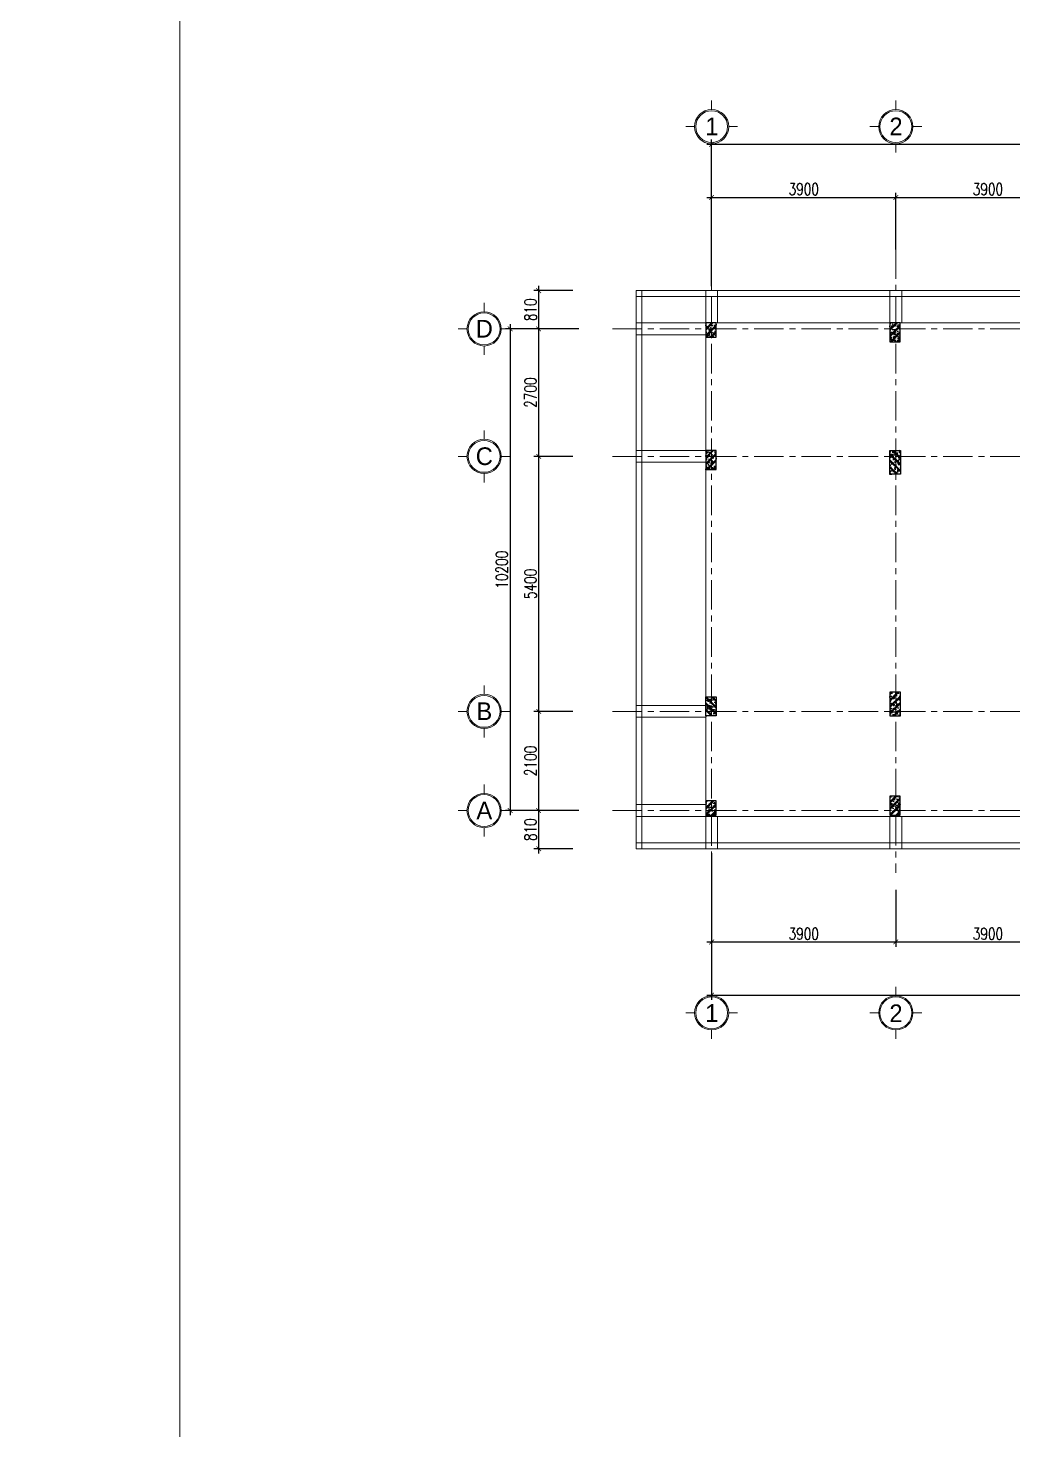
# Model space of a CAD drawing. Header units: millimetres. Extents: x 0 to 8478784, y 0 to 684185.
# Drawn here: x 4005327 to 4026182, y 266749 to 296436 of the extents above; entities that cross this region are included whole.
import ezdxf
from ezdxf.enums import TextEntityAlignment as Align

# ---------------------------------------------------------------- set-up
doc = ezdxf.new("R2010")
doc.units = ezdxf.units.MM
doc.header["$LTSCALE"] = 5000
doc.header["$MEASUREMENT"] = 0
doc.header["$PDMODE"] = 1
doc.header["$PDSIZE"] = -2
doc.linetypes.add('CENTER', pattern=[2, 1.25, -0.25, 0.25, -0.25])
for name, color, linetype, lineweight in [('00-XM.Dim', 8, 'Continuous', 15), ('00-XMT.Axes', 22, 'CENTER', 15), ('00-XMT.Text', 4, 'Continuous', 20), ('01-XMT.Columns', 2, 'Continuous', 25), ('02-XMT.Beams', 94, 'Continuous', 25), ('net thay', 7, 'Continuous', 15)]:
    doc.layers.add(name, color=color, linetype=linetype, lineweight=lineweight)
doc.styles.add('VnAvantH', font='VHAVAN.TTF')
doc.styles.add('vnsimli 0.7', font='vnsimli.shx', dxfattribs={"width": 0.75})
doc.dimstyles.new('XMT 1-1-100', dxfattribs={"dimscale": 100, "dimtxt": 2.5, "dimasz": 1, "dimexe": 1, "dimexo": 0, "dimgap": 0.5, "dimtad": 1, "dimdec": 0, "dimzin": 0, "dimdsep": 46, "dimtxsty": 'vnsimli 0.7', "dimblk": 'ARCHTICK', "dimcen": 1.5, "dimdle": 1, "dimclrd": 8, "dimclre": 8, "dimclrt": 116, "dimadec": 0, "dimazin": 0, "dimtfac": 1, "dimtdec": 0, "dimtofl": 0, "dimtmove": 0, "dimatfit": 3, "dimfxl": 0.18, "dimtolj": 1, "dimtzin": 0, "dimarcsym": 0})

# ---------------------------------------------------------------- blocks, each defined once
blk = doc.blocks.new('_ArchTick')
at = {"color": 0, "linetype": 'ByBlock', "const_width": 0.15}
blk.add_lwpolyline([(-0.5, -0.5), (0.5, 0.5)], dxfattribs=at)
blk = doc.blocks.new('*D22')
at = {"layer": '00-XM.Dim', "color": 8, "linetype": 'Continuous', "lineweight": -2, "transparency": 16777216}
for p, q in [((4019702, 293974), (4076572, 293974)), ((4019802, 290969), (4019802, 294074)), ((4076472, 292237), (4076472, 294074))]:
    blk.add_line(p, q, dxfattribs=at)
at = {"layer": 'Defpoints', "color": 0, "linetype": 'Continuous', "lineweight": 100, "transparency": 16777216}
for p in [(4076472, 293974), (4076472, 292237), (4019802, 290969)]:
    blk.add_point(p, dxfattribs=at)
at = {"layer": '00-XM.Dim', "color": 8, "linetype": 'Continuous', "lineweight": -2, "transparency": 16777216, "xscale": 100, "yscale": 100, "zscale": 100, "rotation": 180}
blk.add_blockref('_ArchTick', (4019802, 293974), dxfattribs=at)
at = {"layer": '00-XM.Dim', "color": 8, "linetype": 'Continuous', "lineweight": -2, "transparency": 16777216, "xscale": 100, "yscale": 100, "zscale": 100}
blk.add_blockref('_ArchTick', (4076472, 293974), dxfattribs=at)
at = {"layer": '00-XM.Dim', "color": 116, "linetype": 'Continuous', "lineweight": 15, "transparency": 16777216, "insert": (4050173, 294149), "char_height": 250, "attachment_point": 5, "style": 'vnsimli 0.7'}
blk.add_mtext('\\A1;56670', dxfattribs=at)
blk = doc.blocks.new('00-XMT-Axis symbol')
at = {"layer": '00-XMT.Axes', "linetype": 'Continuous'}
for p, q in [((0, 2.9), (0, 4.4)), ((-2.9, 0), (-4.4, 0)), ((2.9, 0), (4.4, 0)), ((0, -2.9), (0, -4.4))]:
    blk.add_line(p, q, dxfattribs=at)
blk.add_circle((0, 0), 2.9, dxfattribs=at)
at = {"layer": '00-XMT.Axes', "color": 7, "linetype": 'Continuous'}
blk.add_circle((0, 0), 2.7, dxfattribs=at)
at = {"layer": '00-XMT.Text', "color": 7, "style": 'VnAvantH'}
blk.add_attdef('00', text='', height=3, dxfattribs=at).set_placement((0.03, -1.47), align=Align.CENTER)
blk = doc.blocks.new('*D25')
at = {"layer": '00-XM.Dim', "color": 8, "linetype": 'Continuous', "lineweight": -2, "transparency": 16777216}
for p, q in [((4019702, 292849), (4023802, 292849)), ((4019802, 291748), (4019802, 292949)), ((4023702, 291748), (4023702, 292949))]:
    blk.add_line(p, q, dxfattribs=at)
at = {"layer": 'Defpoints', "color": 0, "linetype": 'Continuous', "lineweight": 100, "transparency": 16777216}
for p in [(4023702, 292849), (4019802, 291748), (4023702, 291748)]:
    blk.add_point(p, dxfattribs=at)
at = {"layer": '00-XM.Dim', "color": 8, "linetype": 'Continuous', "lineweight": -2, "transparency": 16777216, "xscale": 100, "yscale": 100, "zscale": 100, "rotation": 180}
blk.add_blockref('_ArchTick', (4019802, 292849), dxfattribs=at)
at = {"layer": '00-XM.Dim', "color": 8, "linetype": 'Continuous', "lineweight": -2, "transparency": 16777216, "xscale": 100, "yscale": 100, "zscale": 100}
blk.add_blockref('_ArchTick', (4023702, 292849), dxfattribs=at)
at = {"layer": '00-XM.Dim', "color": 116, "linetype": 'Continuous', "lineweight": 15, "transparency": 16777216, "insert": (4021752, 293024), "char_height": 250, "attachment_point": 5, "style": 'vnsimli 0.7'}
blk.add_mtext('\\A1;3900', dxfattribs=at)
blk = doc.blocks.new('*D26')
at = {"layer": '00-XM.Dim', "color": 8, "linetype": 'Continuous', "lineweight": -2, "transparency": 16777216}
for p, q in [((4023602, 292849), (4027702, 292849)), ((4023702, 291748), (4023702, 292949)), ((4027602, 291748), (4027602, 292949))]:
    blk.add_line(p, q, dxfattribs=at)
at = {"layer": 'Defpoints', "color": 0, "linetype": 'Continuous', "lineweight": 100, "transparency": 16777216}
for p in [(4027602, 292849), (4023702, 291748), (4027602, 291748)]:
    blk.add_point(p, dxfattribs=at)
at = {"layer": '00-XM.Dim', "color": 8, "linetype": 'Continuous', "lineweight": -2, "transparency": 16777216, "xscale": 100, "yscale": 100, "zscale": 100, "rotation": 180}
blk.add_blockref('_ArchTick', (4023702, 292849), dxfattribs=at)
at = {"layer": '00-XM.Dim', "color": 8, "linetype": 'Continuous', "lineweight": -2, "transparency": 16777216, "xscale": 100, "yscale": 100, "zscale": 100}
blk.add_blockref('_ArchTick', (4027602, 292849), dxfattribs=at)
at = {"layer": '00-XM.Dim', "color": 116, "linetype": 'Continuous', "lineweight": 15, "transparency": 16777216, "insert": (4025652, 293024), "char_height": 250, "attachment_point": 5, "style": 'vnsimli 0.7'}
blk.add_mtext('\\A1;3900', dxfattribs=at)
blk = doc.blocks.new('*D45')
at = {"layer": '00-XM.Dim', "color": 8, "linetype": 'Continuous', "lineweight": -2, "transparency": 16777216}
for p, q in [((4019802, 278962), (4019802, 275858)), ((4076472, 277695), (4076472, 275858)), ((4019702, 275958), (4076572, 275958))]:
    blk.add_line(p, q, dxfattribs=at)
at = {"layer": 'Defpoints', "color": 0, "linetype": 'Continuous', "lineweight": 100, "transparency": 16777216}
for p in [(4019802, 278962), (4076472, 277695), (4076472, 275958)]:
    blk.add_point(p, dxfattribs=at)
at = {"layer": '00-XM.Dim', "color": 8, "linetype": 'Continuous', "lineweight": -2, "transparency": 16777216, "xscale": 100, "yscale": 100, "zscale": 100, "rotation": 180}
blk.add_blockref('_ArchTick', (4019802, 275958), dxfattribs=at)
at = {"layer": '00-XM.Dim', "color": 8, "linetype": 'Continuous', "lineweight": -2, "transparency": 16777216, "xscale": 100, "yscale": 100, "zscale": 100}
blk.add_blockref('_ArchTick', (4076472, 275958), dxfattribs=at)
at = {"layer": '00-XM.Dim', "color": 116, "linetype": 'Continuous', "lineweight": 15, "transparency": 16777216, "insert": (4050173, 276133), "char_height": 250, "attachment_point": 5, "style": 'vnsimli 0.7'}
blk.add_mtext('\\A1;56670', dxfattribs=at)
blk = doc.blocks.new('*D46')
at = {"layer": '00-XM.Dim', "color": 8, "linetype": 'Continuous', "lineweight": -2, "transparency": 16777216}
for p, q in [((4019802, 278184), (4019802, 276983)), ((4023702, 278184), (4023702, 276983)), ((4019702, 277083), (4023802, 277083))]:
    blk.add_line(p, q, dxfattribs=at)
at = {"layer": 'Defpoints', "color": 0, "linetype": 'Continuous', "lineweight": 100, "transparency": 16777216}
for p in [(4019802, 278184), (4023702, 278184), (4023702, 277083)]:
    blk.add_point(p, dxfattribs=at)
at = {"layer": '00-XM.Dim', "color": 8, "linetype": 'Continuous', "lineweight": -2, "transparency": 16777216, "xscale": 100, "yscale": 100, "zscale": 100, "rotation": 180}
blk.add_blockref('_ArchTick', (4019802, 277083), dxfattribs=at)
at = {"layer": '00-XM.Dim', "color": 8, "linetype": 'Continuous', "lineweight": -2, "transparency": 16777216, "xscale": 100, "yscale": 100, "zscale": 100}
blk.add_blockref('_ArchTick', (4023702, 277083), dxfattribs=at)
at = {"layer": '00-XM.Dim', "color": 116, "linetype": 'Continuous', "lineweight": 15, "transparency": 16777216, "insert": (4021752, 277258), "char_height": 250, "attachment_point": 5, "style": 'vnsimli 0.7'}
blk.add_mtext('\\A1;3900', dxfattribs=at)
blk = doc.blocks.new('*D47')
at = {"layer": '00-XM.Dim', "color": 8, "linetype": 'Continuous', "lineweight": -2, "transparency": 16777216}
for p, q in [((4023702, 278184), (4023702, 276983)), ((4027602, 278184), (4027602, 276983)), ((4023602, 277083), (4027702, 277083))]:
    blk.add_line(p, q, dxfattribs=at)
at = {"layer": 'Defpoints', "color": 0, "linetype": 'Continuous', "lineweight": 100, "transparency": 16777216}
for p in [(4023702, 278184), (4027602, 278184), (4027602, 277083)]:
    blk.add_point(p, dxfattribs=at)
at = {"layer": '00-XM.Dim', "color": 8, "linetype": 'Continuous', "lineweight": -2, "transparency": 16777216, "xscale": 100, "yscale": 100, "zscale": 100, "rotation": 180}
blk.add_blockref('_ArchTick', (4023702, 277083), dxfattribs=at)
at = {"layer": '00-XM.Dim', "color": 8, "linetype": 'Continuous', "lineweight": -2, "transparency": 16777216, "xscale": 100, "yscale": 100, "zscale": 100}
blk.add_blockref('_ArchTick', (4027602, 277083), dxfattribs=at)
at = {"layer": '00-XM.Dim', "color": 116, "linetype": 'Continuous', "lineweight": 15, "transparency": 16777216, "insert": (4025652, 277258), "char_height": 250, "attachment_point": 5, "style": 'vnsimli 0.7'}
blk.add_mtext('\\A1;3900', dxfattribs=at)
blk = doc.blocks.new('*D56')
at = {"layer": '00-XM.Dim', "color": 8, "linetype": 'Continuous', "lineweight": -2, "transparency": 16777216}
for p, q in [((4016140, 278956), (4016140, 279966)), ((4016865, 279866), (4016040, 279866)), ((4016865, 279056), (4016040, 279056))]:
    blk.add_line(p, q, dxfattribs=at)
at = {"layer": 'Defpoints', "color": 0, "linetype": 'Continuous', "lineweight": 100, "transparency": 16777216}
for p in [(4016140, 279866), (4016865, 279866), (4016865, 279056)]:
    blk.add_point(p, dxfattribs=at)
at = {"layer": '00-XM.Dim', "color": 8, "linetype": 'Continuous', "lineweight": -2, "transparency": 16777216, "xscale": 100, "yscale": 100, "zscale": 100}
for p, rotation in [((4016140, 279866), 90), ((4016140, 279056), 270)]:
    blk.add_blockref('_ArchTick', p, dxfattribs=dict(at, rotation=rotation))
at = {"layer": '00-XM.Dim', "color": 116, "linetype": 'Continuous', "lineweight": 15, "transparency": 16777216, "insert": (4015965, 279461), "char_height": 250, "attachment_point": 5, "rotation": 90, "style": 'vnsimli 0.7'}
blk.add_mtext('\\A1;810', dxfattribs=at)
blk = doc.blocks.new('*D57')
at = {"layer": '00-XM.Dim', "color": 8, "linetype": 'Continuous', "lineweight": -2, "transparency": 16777216}
for p, q in [((4016140, 279766), (4016140, 282066)), ((4016865, 281966), (4016040, 281966)), ((4016865, 279866), (4016040, 279866))]:
    blk.add_line(p, q, dxfattribs=at)
at = {"layer": 'Defpoints', "color": 0, "linetype": 'Continuous', "lineweight": 100, "transparency": 16777216}
for p in [(4016140, 281966), (4016865, 281966), (4016865, 279866)]:
    blk.add_point(p, dxfattribs=at)
at = {"layer": '00-XM.Dim', "color": 8, "linetype": 'Continuous', "lineweight": -2, "transparency": 16777216, "xscale": 100, "yscale": 100, "zscale": 100}
for p, rotation in [((4016140, 281966), 90), ((4016140, 279866), 270)]:
    blk.add_blockref('_ArchTick', p, dxfattribs=dict(at, rotation=rotation))
at = {"layer": '00-XM.Dim', "color": 116, "linetype": 'Continuous', "lineweight": 15, "transparency": 16777216, "insert": (4015965, 280916), "char_height": 250, "attachment_point": 5, "rotation": 90, "style": 'vnsimli 0.7'}
blk.add_mtext('\\A1;2100', dxfattribs=at)
blk = doc.blocks.new('*D58')
at = {"layer": '00-XM.Dim', "color": 8, "linetype": 'Continuous', "lineweight": -2, "transparency": 16777216}
for p, q in [((4016140, 281866), (4016140, 287466)), ((4016865, 287366), (4016040, 287366)), ((4016865, 281966), (4016040, 281966))]:
    blk.add_line(p, q, dxfattribs=at)
at = {"layer": 'Defpoints', "color": 0, "linetype": 'Continuous', "lineweight": 100, "transparency": 16777216}
for p in [(4016140, 287366), (4016865, 287366), (4016865, 281966)]:
    blk.add_point(p, dxfattribs=at)
at = {"layer": '00-XM.Dim', "color": 8, "linetype": 'Continuous', "lineweight": -2, "transparency": 16777216, "xscale": 100, "yscale": 100, "zscale": 100}
for p, rotation in [((4016140, 287366), 90), ((4016140, 281966), 270)]:
    blk.add_blockref('_ArchTick', p, dxfattribs=dict(at, rotation=rotation))
at = {"layer": '00-XM.Dim', "color": 116, "linetype": 'Continuous', "lineweight": 15, "transparency": 16777216, "insert": (4015965, 284666), "char_height": 250, "attachment_point": 5, "rotation": 90, "style": 'vnsimli 0.7'}
blk.add_mtext('\\A1;5400', dxfattribs=at)
blk = doc.blocks.new('*D59')
at = {"layer": '00-XM.Dim', "color": 8, "linetype": 'Continuous', "lineweight": -2, "transparency": 16777216}
for p, q in [((4016865, 290066), (4016040, 290066)), ((4016140, 287266), (4016140, 290166)), ((4016865, 287366), (4016040, 287366))]:
    blk.add_line(p, q, dxfattribs=at)
at = {"layer": 'Defpoints', "color": 0, "linetype": 'Continuous', "lineweight": 100, "transparency": 16777216}
for p in [(4016140, 290066), (4016865, 290066), (4016865, 287366)]:
    blk.add_point(p, dxfattribs=at)
at = {"layer": '00-XM.Dim', "color": 8, "linetype": 'Continuous', "lineweight": -2, "transparency": 16777216, "xscale": 100, "yscale": 100, "zscale": 100}
for p, rotation in [((4016140, 290066), 90), ((4016140, 287366), 270)]:
    blk.add_blockref('_ArchTick', p, dxfattribs=dict(at, rotation=rotation))
at = {"layer": '00-XM.Dim', "color": 116, "linetype": 'Continuous', "lineweight": 15, "transparency": 16777216, "insert": (4015965, 288716), "char_height": 250, "attachment_point": 5, "rotation": 90, "style": 'vnsimli 0.7'}
blk.add_mtext('\\A1;2700', dxfattribs=at)
blk = doc.blocks.new('*D60')
at = {"layer": '00-XM.Dim', "color": 8, "linetype": 'Continuous', "lineweight": -2, "transparency": 16777216}
for p, q in [((4016140, 289966), (4016140, 290976)), ((4016865, 290876), (4016040, 290876)), ((4016865, 290066), (4016040, 290066))]:
    blk.add_line(p, q, dxfattribs=at)
at = {"layer": 'Defpoints', "color": 0, "linetype": 'Continuous', "lineweight": 100, "transparency": 16777216}
for p in [(4016140, 290876), (4016865, 290876), (4016865, 290066)]:
    blk.add_point(p, dxfattribs=at)
at = {"layer": '00-XM.Dim', "color": 8, "linetype": 'Continuous', "lineweight": -2, "transparency": 16777216, "xscale": 100, "yscale": 100, "zscale": 100}
for p, rotation in [((4016140, 290876), 90), ((4016140, 290066), 270)]:
    blk.add_blockref('_ArchTick', p, dxfattribs=dict(at, rotation=rotation))
at = {"layer": '00-XM.Dim', "color": 116, "linetype": 'Continuous', "lineweight": 15, "transparency": 16777216, "insert": (4015965, 290471), "char_height": 250, "attachment_point": 5, "rotation": 90, "style": 'vnsimli 0.7'}
blk.add_mtext('\\A1;810', dxfattribs=at)
blk = doc.blocks.new('*D61')
at = {"layer": '00-XM.Dim', "color": 8, "linetype": 'Continuous', "lineweight": -2, "transparency": 16777216}
for p, q in [((4016990, 290066), (4015434, 290066)), ((4015534, 290166), (4015534, 279766)), ((4016990, 279866), (4015434, 279866))]:
    blk.add_line(p, q, dxfattribs=at)
at = {"layer": 'Defpoints', "color": 0, "linetype": 'Continuous', "lineweight": 100, "transparency": 16777216}
for p in [(4016990, 290066), (4015534, 279866), (4016990, 279866)]:
    blk.add_point(p, dxfattribs=at)
at = {"layer": '00-XM.Dim', "color": 8, "linetype": 'Continuous', "lineweight": -2, "transparency": 16777216, "xscale": 100, "yscale": 100, "zscale": 100}
for p, rotation in [((4015534, 290066), 90), ((4015534, 279866), 270)]:
    blk.add_blockref('_ArchTick', p, dxfattribs=dict(at, rotation=rotation))
at = {"layer": '00-XM.Dim', "color": 116, "linetype": 'Continuous', "lineweight": 15, "transparency": 16777216, "insert": (4015359, 284966), "char_height": 250, "attachment_point": 5, "rotation": 90, "style": 'vnsimli 0.7'}
blk.add_mtext('\\A1;10200', dxfattribs=at)
blk = doc.blocks.new('COT22X30')
h = blk.add_hatch()
h.set_pattern_fill('BT-01', color=251, scale=22.5, style=0)
h.set_pattern_definition([(50, (-2545605.46, 3214814.54), (161.383541, -14.1192304), [16.875, -185.625]), (355, (-2545605.46, 3214814.54), (-31.21905, 169.24323), [13.5, -148.5]), (100.4514, (-2545592.01, 3214813.37), (130.164611, 155.123897), [14.3415427, -157.756975]), (46.1842, (-2545605.46, 3214859.54), (240.129236, -37.241778), [25.3125, -278.4375]), (96.6356, (-2545585.45, 3214856.44), (210.299109, 219.176521), [21.512315, -236.635425]), (351.1842, (-2545605.46, 3214859.54), (210.298938, 219.176685), [20.25, -222.75]), (21, (-2545582.96, 3214848.29), (134.3040867, -90.5892504), [16.875, -185.625]), (326, (-2545582.96, 3214848.3), (54.7459497, 163.15876), [13.5, -148.5]), (71.4514, (-2545571.77, 3214840.74), (189.0500914, 72.5693618), [14.3415428, -157.756975]), (37.5, (-2545605.46, 3214814.54), (2.73596745, 74.9011171), [0, -146.7, 0, -150.75, 0, -149.0625]), (7.5, (-2545605.46, 3214814.54), (59.1906459, 88.7426352), [0, -85.95, 0, -143.325, 0, -56.8125]), (327.5, (-2545655.636, 3214814.54), (120.11004814, -5.07484614), [0, -56.25, 0, -175.5, 0, -232.875]), (317.5, (-2545678.14, 3214814.54), (131.2168881, 22.523621), [0, -73.125, 0, -116.55, 0, -165.375]), (45, (-2545605.46, 3214814.54), (-67.617086, 67.617086), []), (45, (-2545605.46, 3214842.105), (-67.617086, 67.617086), [])])
h.paths.add_polyline_path([(2259048, 259422), (2259268, 259422), (2259268, 259722), (2259048, 259722)])
at = {"color": 2}
blk.add_lwpolyline([(2259048, 259422), (2259268, 259422), (2259268, 259722), (2259048, 259722)], close=True, dxfattribs=at)
blk = doc.blocks.new('COT22X40')
h = blk.add_hatch()
h.set_pattern_fill('BT-01', color=251, scale=22.5, style=0)
h.set_pattern_definition([(50, (-2545958.41, 3214745.28), (161.383541, -14.1192304), [16.875, -185.625]), (355, (-2545958.41, 3214745.28), (-31.21905, 169.24323), [13.5, -148.5]), (100.4514, (-2545944.97, 3214744.1), (130.164611, 155.123897), [14.3415427, -157.756975]), (46.1842, (-2545958.41, 3214790.28), (240.129236, -37.241778), [25.3125, -278.4375]), (96.6356, (-2545938.4, 3214787.18), (210.299109, 219.176521), [21.512315, -236.635425]), (351.1842, (-2545958.41, 3214790.28), (210.298938, 219.176685), [20.25, -222.75]), (21, (-2545935.91, 3214779.03), (134.3040867, -90.5892504), [16.875, -185.625]), (326, (-2545935.91, 3214779.03), (54.7459497, 163.15876), [13.5, -148.5]), (71.4514, (-2545924.72, 3214771.48), (189.0500914, 72.5693618), [14.3415428, -157.756975]), (37.5, (-2545958.415, 3214745.28), (2.73596745, 74.9011171), [0, -146.7, 0, -150.75, 0, -149.0625]), (7.5, (-2545958.415, 3214745.28), (59.1906459, 88.7426352), [0, -85.95, 0, -143.325, 0, -56.8125]), (327.5, (-2546008.59, 3214745.28), (120.11004814, -5.07484614), [0, -56.25, 0, -175.5, 0, -232.875]), (317.5, (-2546031.09, 3214745.28), (131.2168881, 22.523621), [0, -73.125, 0, -116.55, 0, -165.375]), (45, (-2545958.415, 3214745.28), (-67.617086, 67.617086), []), (45, (-2545958.415, 3214772.84), (-67.617086, 67.617086), [])])
h.paths.add_polyline_path([(2258695, 259253), (2258915, 259253), (2258915, 259653), (2258695, 259653)])
at = {"color": 2}
blk.add_lwpolyline([(2258695, 259253), (2258915, 259253), (2258915, 259653), (2258695, 259653)], close=True, dxfattribs=at)
blk = doc.blocks.new('COT22X50')
h = blk.add_hatch()
h.set_pattern_fill('BT-01', color=251, scale=22.5, style=0)
h.set_pattern_definition([(50, (-2549832.71, 3216003.9), (161.383541, -14.1192304), [16.875, -185.625]), (355, (-2549832.71, 3216003.9), (-31.21905, 169.24323), [13.5, -148.5]), (100.4514, (-2549819.27, 3216002.72), (130.164611, 155.123897), [14.3415427, -157.756975]), (46.1842, (-2549832.71, 3216048.9), (240.129236, -37.241778), [25.3125, -278.4375]), (96.6356, (-2549812.7, 3216045.8), (210.299109, 219.176521), [21.512315, -236.635425]), (351.1842, (-2549832.71, 3216048.9), (210.298938, 219.176685), [20.25, -222.75]), (21, (-2549810.21, 3216037.64), (134.3040867, -90.5892504), [16.875, -185.625]), (326, (-2549810.21, 3216037.64), (54.7459497, 163.15876), [13.5, -148.5]), (71.4514, (-2549799.02, 3216030.1), (189.0500914, 72.5693618), [14.3415428, -157.756975]), (37.5, (-2549832.714, 3216003.894), (2.73596745, 74.9011171), [0, -146.7, 0, -150.75, 0, -149.0625]), (7.5, (-2549832.714, 3216003.894), (59.1906459, 88.7426352), [0, -85.95, 0, -143.325, 0, -56.8125]), (327.5, (-2549882.89, 3216003.894), (120.11004814, -5.07484614), [0, -56.25, 0, -175.5, 0, -232.875]), (317.5, (-2549905.39, 3216003.89), (131.2168881, 22.523621), [0, -73.125, 0, -116.55, 0, -165.375]), (45, (-2549832.71, 3216003.89), (-67.617086, 67.617086), []), (45, (-2549832.71, 3216031.46), (-67.617086, 67.617086), [])])
h.paths.add_polyline_path([(2254821, 260512), (2255041, 260512), (2255041, 261012), (2254821, 261012)])
at = {"color": 2}
blk.add_lwpolyline([(2254821, 260512), (2255041, 260512), (2255041, 261012), (2254821, 261012)], close=True, dxfattribs=at)

msp = doc.modelspace()

# ---------------------------------------------------------------- linework, layer by layer
at = {"layer": '00-XMT.Axes', "color": 8, "linetype": 'CENTER', "lineweight": 15, "ltscale": 0.1}
for p, q in [((4019802, 291747.5), (4019802, 278549.2)), ((4023702, 291747.5), (4023702, 278549.2)), ((4017701.8, 290065.7), (4079018.6, 290065.7)), ((4017701.8, 287365.7), (4079018.6, 287365.7)), ((4017701.8, 281965.7), (4079018.6, 281965.7)), ((4017701.8, 279865.7), (4079018.6, 279865.7))]:
    msp.add_line(p, q, dxfattribs=at)
at = {"layer": '00-XMT.Axes', "linetype": 'CENTER', "lineweight": 15, "ltscale": 0.1}
msp.add_line((4019802, 279740.7), (4019802, 278549.2), dxfattribs=at)
at = {"layer": '02-XMT.Beams', "linetype": 'ByBlock', "lineweight": 15}
for p, q in [((4018202, 290875.7), (4018202, 279055.7)), ((4018751, 290875.7), (4018202, 290875.7)), ((4018751, 290750.7), (4018202, 290750.7)), ((4018327, 290875.7), (4018327, 279055.7)), ((4018751, 290875.7), (4078072, 290875.7)), ((4018751, 290750.7), (4078072, 290750.7)), ((4019677, 290190.7), (4019677, 290875.7)), ((4019677, 290875.7), (4019927, 290875.7)), ((4019927, 290875.7), (4019927, 290190.7)), ((4023577, 290190.7), (4023577, 290875.7)), ((4023827, 290875.7), (4023827, 290190.7)), ((4019677, 290190.7), (4018202, 290190.7)), ((4018202, 290190.7), (4018202, 289940.7)), ((4019677, 290190.7), (4076597, 290190.7)), ((4019677, 290190.7), (4019677, 279740.7)), ((4018202, 289940.7), (4019677, 289940.7)), ((4019677, 287490.7), (4018202, 287490.7)), ((4018202, 287240.7), (4019677, 287240.7)), ((4019677, 282090.7), (4018202, 282090.7)), ((4018202, 281840.7), (4019677, 281840.7)), ((4019677, 279990.7), (4018202, 279990.7)), ((4018202, 279740.7), (4019677, 279740.7)), ((4019677, 279740.7), (4076597, 279740.7)), ((4019677, 279055.7), (4019677, 279740.7)), ((4019927, 279740.7), (4019927, 279055.7)), ((4023577, 279055.7), (4023577, 279740.7)), ((4023827, 279740.7), (4023827, 279055.7)), ((4018202, 279180.7), (4078072, 279180.7)), ((4018202, 279055.7), (4078072, 279055.7))]:
    msp.add_line(p, q, dxfattribs=at)
msp.add_lwpolyline([(4008544, 297924), (4092644, 297924), (4092644, 238524), (4008544, 238524)], close=True, dxfattribs=at)
at = {"layer": 'net thay', "linetype": 'CENTER', "lineweight": 15}
msp.add_circle((3911642, 421190.5), 262994, dxfattribs=at)

# ---------------------------------------------------------------- block references
at = {"linetype": 'Continuous', "lineweight": 15, "xscale": -1, "rotation": 180}
msp.add_blockref('COT22X50', (1768756.3, 548002.3), dxfattribs=at)
at = {"linetype": 'Continuous', "lineweight": 15}
msp.add_blockref('COT22X50', (1768756.3, 21359.2), dxfattribs=at)
at = {"layer": '00-XM.Dim', "linetype": 'CENTER', "lineweight": 15, "xscale": 125, "yscale": 125, "zscale": 125}
for p, values in [((4019802, 294348.9), {'00': '1'}), ((4023702, 294348.9), {'00': '2'}), ((4014984.2, 290065.7), {'00': 'D'}), ((4014984.2, 287365.7), {'00': 'C'}), ((4014984.2, 281965.7), {'00': 'B'}), ((4014984.2, 279865.7), {'00': 'A'})]:
    msp.add_blockref('00-XMT-Axis symbol', p, dxfattribs=at).add_auto_attribs(values)
at = {"layer": '00-XM.Dim', "linetype": 'CENTER', "lineweight": 15}
ref = msp.add_blockref('00-XMT-Axis symbol', (4019802, 275582.6), dxfattribs=dict(at, xscale=-125, yscale=125, zscale=125, rotation=180))
ref.add_attrib('00', '1', dxfattribs={"layer": '00-XMT.Text', "color": 7, "height": 375, "style": 'VnAvantH'}).set_placement((4019805.1, 275391.6), align=Align.CENTER)
ref = msp.add_blockref('00-XMT-Axis symbol', (4023702, 275582.6), dxfattribs=dict(at, xscale=-125, yscale=125, zscale=125, rotation=180))
ref.add_attrib('00', '2', dxfattribs={"layer": '00-XMT.Text', "color": 7, "height": 375, "style": 'VnAvantH'}).set_placement((4023705.1, 275385.4), align=Align.CENTER)
at = {"layer": '01-XMT.Columns', "linetype": 'Continuous', "lineweight": 15}
for name, p in [('COT22X30', (1760629, 30468.5)), ('COT22X40', (1764882, 30537.8)), ('COT22X30', (1760629, 20348.5)), ('COT22X40', (1764882, 20517.8))]:
    msp.add_blockref(name, p, dxfattribs=at)
at = {"layer": '01-XMT.Columns', "linetype": 'Continuous', "lineweight": 15, "rotation": 180}
msp.add_blockref('COT22X40', (6278591.2, 546743.7), dxfattribs=at)
at = {"layer": '01-XMT.Columns', "linetype": 'Continuous', "lineweight": 15, "xscale": -1}
msp.add_blockref('COT22X40', (6278591.2, 22617.8), dxfattribs=at)

# ---------------------------------------------------------------- dimensions: what is measured, and where the dimension line sits
at = {"layer": '00-XM.Dim', "linetype": 'Continuous', "lineweight": 15}
for base, p1, p2, picture, middle in [((4076472, 293973.9), (4019802, 290969.1), (4076472, 292236.7), '*D22', (4050173.2, 293973.9)), ((4076472, 275957.6), (4019802, 278962.3), (4076472, 277694.7), '*D45', (4050173.2, 275957.6))]:
    dim = msp.add_linear_dim(base=base, p1=p1, p2=p2, dimstyle='XMT 1-1-100', dxfattribs=at)
    dim.commit()
    dim.dimension.update_dxf_attribs({"geometry": picture, "text_midpoint": middle, "dimtype": 160})
for base, p1, p2, picture, middle in [((4023702, 292848.9), (4019802, 291747.5), (4023702, 291747.5), '*D25', (4021752, 293023.9)), ((4027602, 292848.9), (4023702, 291747.5), (4027602, 291747.5), '*D26', (4025652, 293023.9)), ((4023702, 277082.6), (4019802, 278184), (4023702, 278184), '*D46', (4021752, 277257.6)), ((4027602, 277082.6), (4023702, 278184), (4027602, 278184), '*D47', (4025652, 277257.6))]:
    dim = msp.add_linear_dim(base=base, p1=p1, p2=p2, dimstyle='XMT 1-1-100', dxfattribs=at)
    dim.commit()
    dim.dimension.update_dxf_attribs({"geometry": picture, "text_midpoint": middle})
for base, p1, p2, picture, middle in [((4016139.8, 290875.7), (4016864.5, 290065.7), (4016864.5, 290875.7), '*D60', (4015964.8, 290470.7)), ((4015534.2, 279865.7), (4016989.5, 290065.7), (4016989.5, 279865.7), '*D61', (4015359.2, 284965.7)), ((4016139.8, 290065.7), (4016864.5, 287365.7), (4016864.5, 290065.7), '*D59', (4015964.8, 288715.7)), ((4016139.8, 287365.7), (4016864.5, 281965.7), (4016864.5, 287365.7), '*D58', (4015964.8, 284665.7)), ((4016139.8, 281965.7), (4016864.5, 279865.7), (4016864.5, 281965.7), '*D57', (4015964.8, 280915.7)), ((4016139.8, 279865.7), (4016864.5, 279055.7), (4016864.5, 279865.7), '*D56', (4015964.8, 279460.7))]:
    dim = msp.add_linear_dim(base=base, p1=p1, p2=p2, angle=90, dimstyle='XMT 1-1-100', dxfattribs=at)
    dim.commit()
    dim.dimension.update_dxf_attribs({"geometry": picture, "text_midpoint": middle})

doc.saveas('drawing.dxf')
